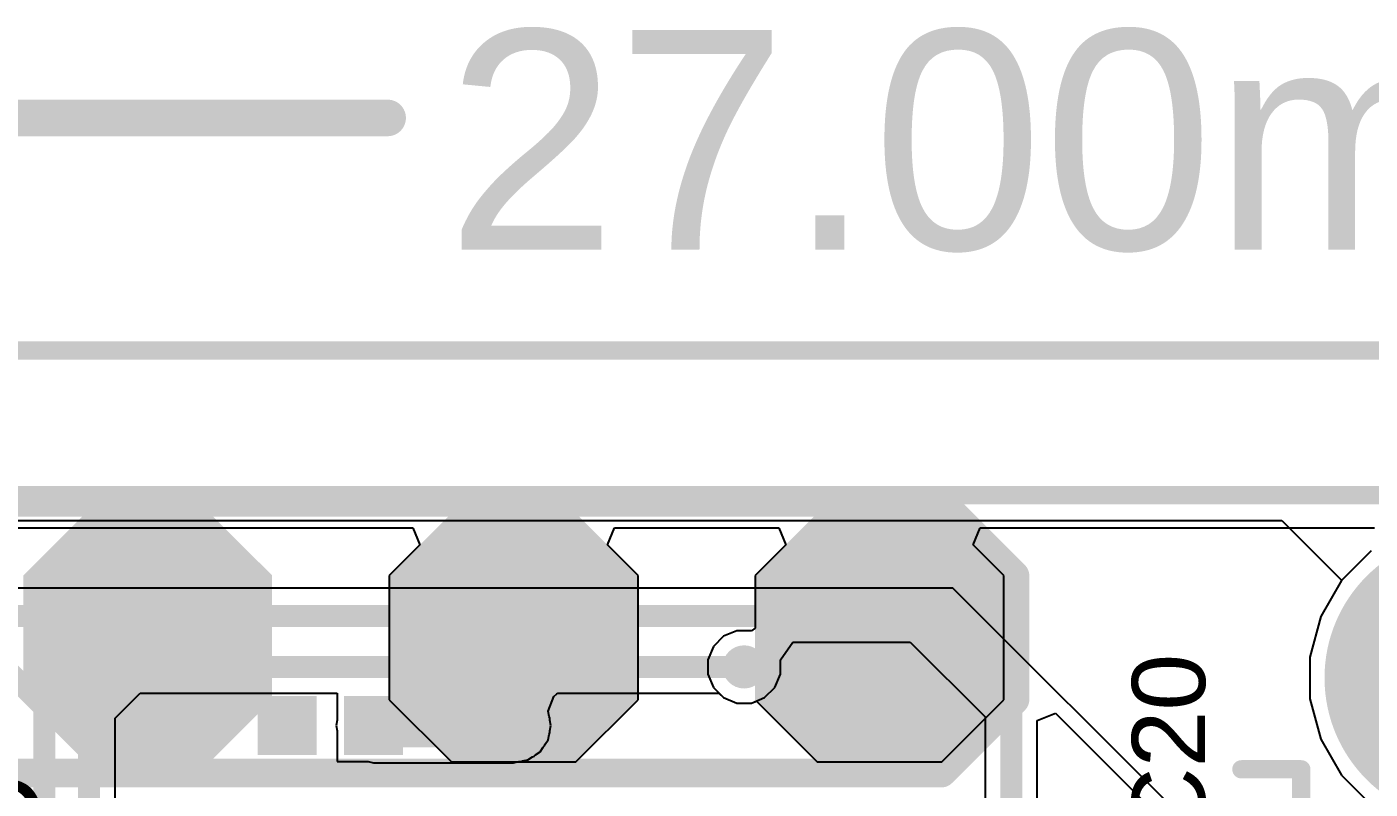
# Model space of a CAD drawing. Header units: millimetres. Extents: x -8 to 96, y -10 to 27.
# Drawn here: x 5.23 to 14.56, y 21.96 to 27.25 of the extents above; entities that cross this region are included whole.
import ezdxf

# ---------------------------------------------------------------- set-up
doc = ezdxf.new("R2010")
doc.units = ezdxf.units.MM
for name, color, linetype in [('BottomLayer', 5, 'Continuous'), ('BottomPaste', 16, 'Continuous'), ('BottomSolder', 6, 'Continuous'), ('Mechanical1', 6, 'Continuous'), ('Mechanical2', 216, 'Continuous'), ('PadHoleLayer', 156, 'Continuous'), ('TopLayer', 1, 'Continuous'), ('TopOverlay', 2, 'Continuous'), ('TopPaste', 8, 'Continuous'), ('TopSolder', 216, 'Continuous'), ('ViaHoleLayer', 16, 'Continuous')]:
    doc.layers.add(name, color=color, linetype=linetype)
doc.styles.add('Arial', font='', dxfattribs={"height": 0.2})
doc.styles.get('Arial').set_extended_font_data('Arial')

# ---------------------------------------------------------------- blocks, each defined once
blk = doc.blocks.new('5_T____P___46')
at = {"layer": 'TopLayer'}
for points in [[(0.381, 0.762), (-0.381, 0.762), (-0.762, 0.381), (-0.762, -0.381), (-0.381, -0.762), (0.381, -0.762), (0.762, -0.381), (0.762, 0.381)], [(2.921, 0.762), (2.159, 0.762), (1.778, 0.381), (1.778, -0.381), (2.159, -0.762), (2.921, -0.762), (3.302, -0.381), (3.302, 0.381)], [(5.461, 0.762), (4.699, 0.762), (4.318, 0.381), (4.318, -0.381), (4.699, -0.762), (5.461, -0.762), (5.842, -0.381), (5.842, 0.381)]]:
    blk.add_hatch(color=1, dxfattribs=at).paths.add_polyline_path(points)
at = {"layer": 'TopPaste'}
for points in [[(0.381, 0.762), (-0.381, 0.762), (-0.762, 0.381), (-0.762, -0.381), (-0.381, -0.762), (0.381, -0.762), (0.762, -0.381), (0.762, 0.381)], [(2.921, 0.762), (2.159, 0.762), (1.778, 0.381), (1.778, -0.381), (2.159, -0.762), (2.921, -0.762), (3.302, -0.381), (3.302, 0.381)], [(5.461, 0.762), (4.699, 0.762), (4.318, 0.381), (4.318, -0.381), (4.699, -0.762), (5.461, -0.762), (5.842, -0.381), (5.842, 0.381)]]:
    blk.add_hatch(color=8, dxfattribs=at).paths.add_polyline_path(points)
at = {"layer": 'TopSolder'}
for points in [[(0.4318, 0.8636), (-0.4318, 0.8636), (-0.8636, 0.4318), (-0.8636, -0.4318), (-0.4318, -0.8636), (0.4318, -0.8636), (0.8636, -0.4318), (0.8636, 0.4318)], [(2.9718, 0.8636), (2.1082, 0.8636), (1.6764, 0.4318), (1.6764, -0.4318), (2.1082, -0.8636), (2.9718, -0.8636), (3.4036, -0.4318), (3.4036, 0.4318)], [(5.5118, 0.8636), (4.6482, 0.8636), (4.2164, 0.4318), (4.2164, -0.4318), (4.6482, -0.8636), (5.5118, -0.8636), (5.9436, -0.4318), (5.9436, 0.4318)]]:
    blk.add_hatch(color=216, dxfattribs=at).paths.add_polyline_path(points)
at = {"layer": 'TopOverlay', "const_width": 0.2}
for points in [[(-0.4318, 0.9398), (-0.9398, 0.4318)], [(10.5918, 0.9398), (-0.4318, 0.9398)], [(-0.9398, 0.4318), (-0.9398, -0.4318)], [(-0.4318, -0.9398), (-0.9398, -0.4318)], [(10.5918, -0.9398), (-0.4318, -0.9398)]]:
    blk.add_lwpolyline(points, dxfattribs=at)
at = {"layer": 'TopOverlay', "const_width": 0.1}
for points in [[(-0.4818, 0.9398, 1), (-0.3818, 0.9398, 1)], [(-0.4818, 0.9398, 1), (-0.3818, 0.9398, 1)], [(-0.9898, 0.4318, 1), (-0.8898, 0.4318, 1)], [(-0.9898, 0.4318, 1), (-0.8898, 0.4318, 1)], [(-0.9898, -0.4318, 1), (-0.8898, -0.4318, 1)], [(-0.9898, -0.4318, 1), (-0.8898, -0.4318, 1)], [(-0.4818, -0.9398, 1), (-0.3818, -0.9398, 1)], [(-0.4818, -0.9398, 1), (-0.3818, -0.9398, 1)]]:
    blk.add_lwpolyline(points, format="xyb", close=True, dxfattribs=at)
blk = doc.blocks.new('CAP_0201_B_62')
at = {"layer": 'BottomLayer'}
for points in [[(-0.45, 0.15), (-0.15, 0.15), (-0.15, -0.15), (-0.45, -0.15)], [(0.15, 0.15), (0.45, 0.15), (0.45, -0.15), (0.15, -0.15)]]:
    blk.add_hatch(color=5, dxfattribs=at).paths.add_polyline_path(points)
at = {"layer": 'BottomPaste'}
for points in [[(-0.45, 0.15), (-0.15, 0.15), (-0.15, -0.15), (-0.45, -0.15)], [(0.15, 0.15), (0.45, 0.15), (0.45, -0.15), (0.15, -0.15)]]:
    blk.add_hatch(color=16, dxfattribs=at).paths.add_polyline_path(points)
at = {"layer": 'BottomSolder'}
for points in [[(-0.505, 0.205), (-0.095, 0.205), (-0.095, -0.205), (-0.505, -0.205)], [(0.095, 0.205), (0.505, 0.205), (0.505, -0.205), (0.095, -0.205)]]:
    blk.add_hatch(color=6, dxfattribs=at).paths.add_polyline_path(points)

msp = doc.modelspace()

# ---------------------------------------------------------------- hatches: boundary and pattern name
at = {"layer": 'BottomLayer'}
h = msp.add_hatch(color=5, dxfattribs=at)
edge = h.paths.add_edge_path()
edge.add_arc((10.2108, 22.8062), 0.15, 0, 360)
h = msp.add_hatch(color=5, dxfattribs=at)
edge = h.paths.add_edge_path()
edge.add_arc((8.6106, 22.3998), 0.15, 0, 360)
at = {"layer": 'PadHoleLayer'}
h = msp.add_hatch(color=156, dxfattribs=at)
edge = h.paths.add_edge_path()
edge.add_arc((15.24, 22.73), 1, 0, 360)
at = {"layer": 'TopLayer'}
h = msp.add_hatch(color=1, dxfattribs=at)
edge = h.paths.add_edge_path()
edge.add_arc((10.2108, 22.8062), 0.15, 0, 360)
h = msp.add_hatch(color=1, dxfattribs=at)
edge = h.paths.add_edge_path()
edge.add_arc((8.6106, 22.3998), 0.15, 0, 360)
at = {"layer": 'ViaHoleLayer'}
h = msp.add_hatch(color=16, dxfattribs=at)
edge = h.paths.add_edge_path()
edge.add_arc((10.2108, 22.8062), 0.075, 0, 360)
h = msp.add_hatch(color=16, dxfattribs=at)
edge = h.paths.add_edge_path()
edge.add_arc((8.6106, 22.3998), 0.075, 0, 360)

# ---------------------------------------------------------------- linework, layer by layer
at = {"layer": 'BottomLayer'}
for p, q in [((0.254, 23.8221), (13.9447, 23.8221)), ((13.9447, 23.8221), (14.3595, 23.4074)), ((14.3595, 23.4074), (14.3585, 23.4064)), ((11.6608, 23.3535), (1.6036, 23.3535)), ((13.4307, 21.5837), (11.6608, 23.3535)), ((14.3585, 23.4064), (14.2135, 23.1552)), ((14.2135, 23.1552), (14.1384, 22.875)), ((10.4624, 22.8563), (10.549, 22.979)), ((10.549, 22.979), (11.3641, 22.979)), ((11.3641, 22.979), (11.8837, 22.4594)), ((10.4624, 22.7562), (10.4624, 22.8563)), ((14.1384, 22.875), (14.1384, 22.585)), ((10.4241, 22.6637), (10.4624, 22.7562)), ((10.3533, 22.5929), (10.4241, 22.6637)), ((5.8437, 22.4508), (6.0178, 22.6249)), ((6.0178, 22.6249), (7.3866, 22.6249)), ((7.3866, 22.6249), (7.3866, 22.4369)), ((8.8499, 22.4989), (8.889, 22.6003)), ((8.889, 22.6003), (8.91, 22.619)), ((8.91, 22.619), (8.9184, 22.6249)), ((8.9184, 22.6249), (10.0363, 22.6249)), ((10.0363, 22.6249), (10.0683, 22.5929)), ((10.0683, 22.5929), (10.1608, 22.5546)), ((10.2609, 22.5546), (10.3533, 22.5929)), ((14.1384, 22.585), (14.2135, 22.3048)), ((8.8573, 22.4618), (8.8499, 22.4989)), ((10.1608, 22.5546), (10.2609, 22.5546)), ((12.2463, 22.4329), (12.3733, 22.4855)), ((12.3733, 22.4855), (13.3207, 21.5381)), ((5.8437, 21.6131), (5.8437, 22.4508)), ((7.3866, 22.4369), (7.3792, 22.3998)), ((7.3792, 22.3998), (7.3866, 22.3627)), ((8.8622, 22.4499), (8.8573, 22.4618)), ((8.8622, 22.4369), (8.8622, 22.4499)), ((8.8696, 22.3998), (8.8622, 22.4369)), ((8.8622, 22.3627), (8.8696, 22.3998)), ((11.8837, 22.4594), (11.8837, 16.2848)), ((12.2463, 16.3599), (12.2463, 22.4329)), ((7.3866, 22.3627), (7.3866, 22.1482)), ((8.8289, 22.2693), (8.8499, 22.3007)), ((8.8499, 22.3007), (8.8573, 22.3378)), ((8.8573, 22.3378), (8.8622, 22.3498)), ((8.8622, 22.3498), (8.8622, 22.3627)), ((14.2135, 22.3048), (14.3585, 22.0536)), ((8.7531, 22.1865), (8.7623, 22.1957)), ((8.7623, 22.1957), (8.7937, 22.2167)), ((8.7937, 22.2167), (8.8147, 22.2481)), ((8.8147, 22.2481), (8.8239, 22.2573)), ((8.8239, 22.2573), (8.8289, 22.2693)), ((7.3866, 22.1482), (7.6011, 22.1482)), ((7.6011, 22.1482), (7.6382, 22.1408)), ((7.6382, 22.1408), (8.6106, 22.1408)), ((8.6106, 22.1408), (8.6477, 22.1482)), ((8.6477, 22.1482), (8.6607, 22.1482)), ((8.6607, 22.1482), (8.6726, 22.1532)), ((8.6726, 22.1532), (8.7097, 22.1606)), ((8.7097, 22.1606), (8.7412, 22.1816)), ((8.7412, 22.1816), (8.7531, 22.1865)), ((14.3585, 22.0536), (14.4842, 21.9279))]:
    msp.add_line(p, q, dxfattribs=at)
for points, const_width in [([(1.7598, 23.1603), (11.4392, 23.1603)], 0.1524), ([(11.4392, 23.1603), (12.065, 22.5345)], 0.1524), ([(5.0718, 22.8062), (5.3522, 22.5258)], 0.1524), ([(5.6624, 22.5259), (5.9427, 22.8062)], 0.1524), ([(5.9427, 22.8062), (10.2108, 22.8062)], 0.1524), ([(5.3522, 21.3882), (5.3522, 22.5258)], 0.1524), ([(5.6624, 21.538), (5.6624, 22.5259)], 0.1524), ([(12.065, 16.2848), (12.065, 22.5345)], 0.1524), ([(7.6382, 22.3998), (8.6106, 22.3998)], 0.3048)]:
    msp.add_lwpolyline(points, dxfattribs=dict(at, const_width=const_width))
for points, const_width in [([(11.4011, 23.1603, 1), (11.4773, 23.1603, 1)], 0.0762), ([(11.4011, 23.1603, 1), (11.4773, 23.1603, 1)], 0.0762), ([(5.9046, 22.8062, 1), (5.9808, 22.8062, 1)], 0.0762), ([(5.9046, 22.8062, 1), (5.9808, 22.8062, 1)], 0.0762), ([(10.1727, 22.8062, 1), (10.2489, 22.8062, 1)], 0.0762), ([(5.3141, 22.5258, 1), (5.3903, 22.5258, 1)], 0.0762), ([(5.3141, 22.5258, 1), (5.3903, 22.5258, 1)], 0.0762), ([(5.6243, 22.5259, 1), (5.7005, 22.5259, 1)], 0.0762), ([(5.6243, 22.5259, 1), (5.7005, 22.5259, 1)], 0.0762), ([(12.0269, 22.5345, 1), (12.1031, 22.5345, 1)], 0.0762), ([(12.0269, 22.5345, 1), (12.1031, 22.5345, 1)], 0.0762), ([(7.562, 22.3998, 1), (7.7144, 22.3998, 1)], 0.1524), ([(8.5344, 22.3998, 1), (8.6868, 22.3998, 1)], 0.1524)]:
    msp.add_lwpolyline(points, format="xyb", close=True, dxfattribs=dict(at, const_width=const_width))
at = {"layer": 'Mechanical1', "const_width": 0.254}
msp.add_lwpolyline([(0, 26.6192), (7.7358, 26.6192)], dxfattribs=at)
at = {"layer": 'Mechanical1', "const_width": 0.127}
msp.add_lwpolyline([(7.6723, 26.6192, 1), (7.7993, 26.6192, 1)], format="xyb", close=True, dxfattribs=at)
at = {"layer": 'Mechanical2', "const_width": 0.127}
msp.add_lwpolyline([(0, 24), (27, 24)], dxfattribs=at)
at = {"layer": 'TopLayer'}
for p, q in [((4.2299, 23.7714), (7.9113, 23.7714)), ((7.9113, 23.7714), (7.9599, 23.6541)), ((9.2613, 23.6541), (9.3099, 23.7714)), ((9.3099, 23.7714), (10.4513, 23.7714)), ((10.4513, 23.7714), (10.4999, 23.6541)), ((11.8013, 23.6541), (11.8499, 23.7714)), ((11.8499, 23.7714), (14.5866, 23.7714)), ((7.9599, 23.6541), (7.747, 23.4412)), ((9.4742, 23.4412), (9.2613, 23.6541)), ((10.4999, 23.6541), (10.287, 23.4412)), ((12.0142, 23.4412), (11.8013, 23.6541)), ((14.5636, 23.6115), (14.3585, 23.4064)), ((7.747, 23.4412), (7.747, 22.5776)), ((9.4742, 22.5776), (9.4742, 23.4412)), ((10.287, 23.4412), (10.287, 23.0753)), ((12.0142, 22.5776), (12.0142, 23.4412)), ((14.3585, 23.4064), (14.2135, 23.1552)), ((14.2135, 23.1552), (14.1384, 22.875)), ((10.1608, 23.0578), (10.0683, 23.0195)), ((10.2609, 23.0578), (10.1608, 23.0578)), ((10.287, 23.0753), (10.2609, 23.0578)), ((9.9975, 22.9487), (9.9592, 22.8563)), ((10.0683, 23.0195), (9.9975, 22.9487)), ((9.9592, 22.8563), (9.9592, 22.7562)), ((14.1384, 22.875), (14.1384, 22.585)), ((9.9592, 22.7562), (9.9975, 22.6637)), ((9.9975, 22.6637), (10.0683, 22.5929)), ((7.747, 22.5776), (8.1788, 22.1458)), ((9.0424, 22.1458), (9.4742, 22.5776)), ((10.0683, 22.5929), (10.1608, 22.5546)), ((10.2609, 22.5546), (10.2956, 22.569)), ((10.2956, 22.569), (10.7188, 22.1458)), ((11.5824, 22.1458), (12.0142, 22.5776)), ((14.1384, 22.585), (14.2135, 22.3048)), ((10.1608, 22.5546), (10.2609, 22.5546)), ((14.2135, 22.3048), (14.3585, 22.0536)), ((8.1788, 22.1458), (9.0424, 22.1458)), ((10.7188, 22.1458), (11.5824, 22.1458)), ((14.3585, 22.0536), (14.5636, 21.8485))]:
    msp.add_line(p, q, dxfattribs=at)
at = {"layer": 'TopLayer', "const_width": 0.1524}
for points in [[(10.9474, 22.8062), (11.1506, 23.0094)], [(10.2108, 22.8062), (10.9474, 22.8062)]]:
    msp.add_lwpolyline(points, dxfattribs=at)
at = {"layer": 'TopLayer', "const_width": 0.0762}
for points in [[(11.1125, 23.0094, 1), (11.1887, 23.0094, 1)], [(10.1727, 22.8062, 1), (10.2489, 22.8062, 1)], [(10.9093, 22.8062, 1), (10.9855, 22.8062, 1)], [(10.9093, 22.8062, 1), (10.9855, 22.8062, 1)]]:
    msp.add_lwpolyline(points, format="xyb", close=True, dxfattribs=at)
at = {"layer": 'TopOverlay', "const_width": 0.127}
for points in [[(-8.419, 25.0032), (86.0602, 25.0032)], [(13.6629, 22.095), (14.0787, 22.095)], [(14.0787, 20.4776), (14.0787, 22.095)]]:
    msp.add_lwpolyline(points, dxfattribs=at)
at = {"layer": 'TopOverlay', "const_width": 0.0635}
for points in [[(13.6312, 22.095, 1), (13.6947, 22.095, 1)], [(14.047, 22.095, 1), (14.1105, 22.095, 1)], [(14.047, 22.095, 1), (14.1105, 22.095, 1)]]:
    msp.add_lwpolyline(points, format="xyb", close=True, dxfattribs=at)

# ---------------------------------------------------------------- block references
at = {"rotation": 180}
msp.add_blockref('5_T____P___46', (11.1506, 23.0094), dxfattribs=at)
msp.add_blockref('CAP_0201_B_62', (7.3382, 22.3998))

# ---------------------------------------------------------------- texts
at = {"layer": 'Mechanical1', "style": 'Arial'}
msp.add_text('27.00mm', height=1.524, dxfattribs=at).set_placement((8.1422, 25.705))
at = {"layer": 'TopOverlay', "style": 'Arial'}
msp.add_text('C20', height=0.508, rotation=90, dxfattribs=at).set_placement((13.4111, 21.5957))
msp.add_text('JTAG', height=0.6, dxfattribs=at).set_placement((3.243, 21.4208))

doc.saveas('drawing.dxf')
